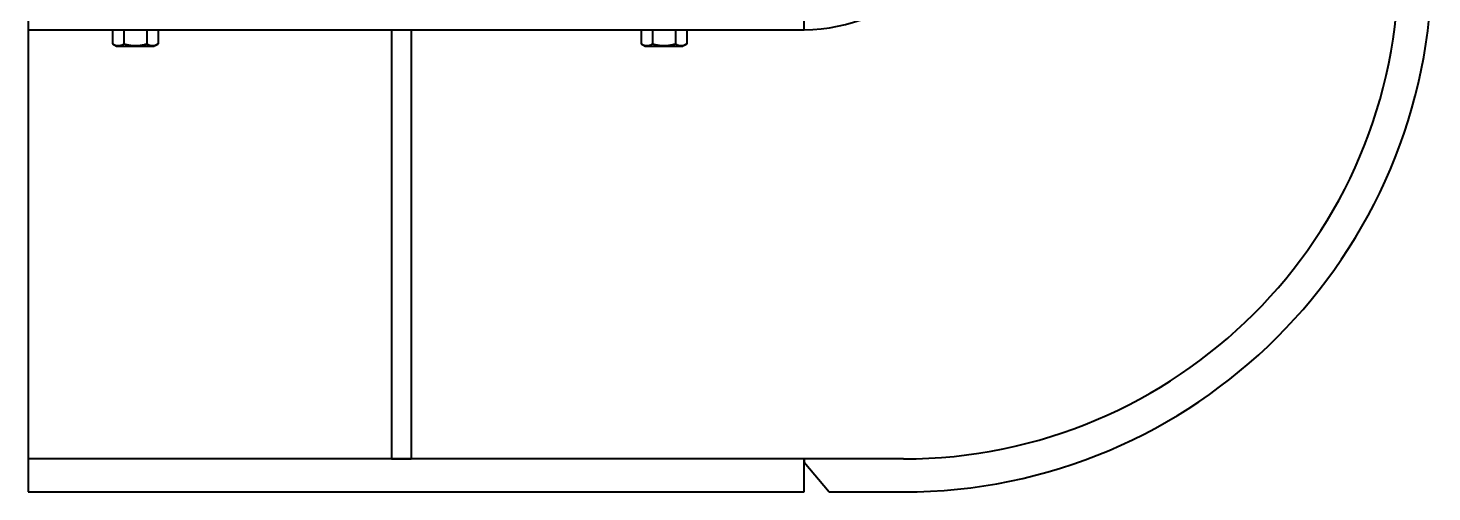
# Model space of a CAD drawing. Header units: millimetres. Extents: x 0 to 594, y 0 to 420.
# Drawn here: x 298.78 to 341.28, y 234.84 to 248.89 of the extents above; entities that cross this region are included whole.
import ezdxf

# ---------------------------------------------------------------- set-up
doc = ezdxf.new("R2010")
doc.units = ezdxf.units.MM
doc.linetypes.add('K5LT_BASIC', pattern=[0])
doc.layers.add('Системный слой', color=7, linetype='Continuous')

msp = doc.modelspace()

# ---------------------------------------------------------------- linework, layer by layer
at = {"layer": 'Системный слой', "color": 150, "linetype": 'K5LT_BASIC', "lineweight": 40, "true_color": 0x0080ff}
for p, q in [((298.77694, 249.83785), (298.77694, 248.83785)), ((322.27694, 248.83785), (322.27694, 249.83785)), ((298.77694, 248.83785), (298.77694, 235.83785)), ((298.77694, 248.83785), (322.27694, 248.83785)), ((301.33412, 248.83785), (301.33412, 248.40876)), ((301.68053, 248.83785), (301.68053, 248.40876)), ((302.37335, 248.83785), (302.37335, 248.40876)), ((302.71976, 248.83785), (302.71976, 248.40876)), ((309.77694, 248.83785), (309.77694, 235.83785)), ((310.37694, 248.83785), (310.37694, 235.83785)), ((317.33412, 248.83785), (317.33412, 248.40876)), ((317.68053, 248.83785), (317.68053, 248.40876)), ((318.37335, 248.83785), (318.37335, 248.40876)), ((318.71976, 248.83785), (318.71976, 248.40876)), ((301.33412, 248.40876), (301.45694, 248.33785)), ((301.45694, 248.33785), (302.59694, 248.33785)), ((302.71976, 248.40876), (302.59694, 248.33785)), ((317.33412, 248.40876), (317.45694, 248.33785)), ((317.45694, 248.33785), (318.59694, 248.33785)), ((318.71976, 248.40876), (318.59694, 248.33785)), ((298.77694, 235.83785), (298.77694, 234.83785)), ((322.27694, 235.83785), (298.77694, 235.83785)), ((309.77694, 235.83785), (310.37694, 235.83785)), ((322.27694, 234.83785), (322.27694, 235.83785)), ((325.27694, 235.83785), (322.27694, 235.83785)), ((322.27694, 235.83785), (322.27694, 235.73785)), ((322.27694, 235.73785), (323.03213, 234.83785)), ((298.77694, 234.83785), (322.27694, 234.83785)), ((323.03213, 234.83785), (325.27694, 234.83785))]:
    msp.add_line(p, q, dxfattribs=at)
for centre, radius in [((322.27694, 253.83785), 5), ((325.27694, 250.83785), 16), ((325.27694, 250.83785), 15)]:
    msp.add_arc(centre, radius, 270, 0, dxfattribs=at)
for points, knots in [([(301.33412, 248.40876), (301.34758, 248.40099), (301.36986, 248.38924), (301.39925, 248.37666), (301.41929, 248.36961), (301.43845, 248.36398), (301.45791, 248.35952), (301.48026, 248.35628), (301.50135, 248.35496), (301.52155, 248.35531), (301.54086, 248.3571), (301.55957, 248.36017), (301.58091, 248.36513), (301.61039, 248.37435), (301.64464, 248.38905), (301.66966, 248.40248), (301.68053, 248.40876)], [0, 0, 0, 0, 2.03197676, 3.33971817, 4.35691028, 4.98286377, 6.14673398, 7.19733448, 8.23107414, 9.20464301, 10.12610383, 11.03238569, 11.92740894, 13.24282625, 15.35658079, 17, 17, 17, 17]), ([(301.68053, 248.40876), (301.70418, 248.40193), (301.73909, 248.39262), (301.79767, 248.37924), (301.84103, 248.37106), (301.88918, 248.36398), (301.92811, 248.35952), (301.97281, 248.35628), (302.01637, 248.35492), (302.05678, 248.35535), (302.10159, 248.35752), (302.14972, 248.36189), (302.20977, 248.37035), (302.28454, 248.38482), (302.34057, 248.3993), (302.37335, 248.40876)], [0, 0, 0, 0, 1.67981626, 2.46425431, 4.10062144, 4.68975414, 5.78516139, 6.77396186, 7.74689331, 8.75724699, 9.53045066, 10.80829449, 12.05516695, 13.66764409, 16, 16, 16, 16]), ([(302.37335, 248.40876), (302.38681, 248.40099), (302.40909, 248.38924), (302.43848, 248.37666), (302.45852, 248.36961), (302.47768, 248.36398), (302.49714, 248.35952), (302.51949, 248.35628), (302.54058, 248.35496), (302.56078, 248.35531), (302.58009, 248.3571), (302.5988, 248.36017), (302.62014, 248.36513), (302.64962, 248.37435), (302.68387, 248.38905), (302.70889, 248.40248), (302.71976, 248.40876)], [0, 0, 0, 0, 2.03197676, 3.33971817, 4.35691028, 4.98286377, 6.14673398, 7.19733448, 8.23107414, 9.20464301, 10.12610383, 11.03238569, 11.92740894, 13.24282625, 15.35658079, 17, 17, 17, 17]), ([(317.33412, 248.40876), (317.34758, 248.40099), (317.36986, 248.38924), (317.39925, 248.37666), (317.41929, 248.36961), (317.43845, 248.36398), (317.45791, 248.35952), (317.48026, 248.35628), (317.50135, 248.35496), (317.52155, 248.35531), (317.54086, 248.3571), (317.55957, 248.36017), (317.58091, 248.36513), (317.61039, 248.37435), (317.64464, 248.38905), (317.66966, 248.40248), (317.68053, 248.40876)], [0, 0, 0, 0, 2.03197676, 3.33971817, 4.35691028, 4.98286377, 6.14673398, 7.19733448, 8.23107414, 9.20464301, 10.12610383, 11.03238569, 11.92740894, 13.24282625, 15.35658079, 17, 17, 17, 17]), ([(317.68053, 248.40876), (317.70418, 248.40193), (317.73909, 248.39262), (317.79767, 248.37924), (317.84103, 248.37106), (317.88918, 248.36398), (317.92811, 248.35952), (317.97281, 248.35628), (318.01637, 248.35492), (318.05678, 248.35535), (318.10159, 248.35752), (318.14972, 248.36189), (318.20977, 248.37035), (318.28454, 248.38482), (318.34057, 248.3993), (318.37335, 248.40876)], [0, 0, 0, 0, 1.67981626, 2.46425431, 4.10062144, 4.68975414, 5.78516139, 6.77396186, 7.74689331, 8.75724699, 9.53045066, 10.80829449, 12.05516695, 13.66764409, 16, 16, 16, 16]), ([(318.37335, 248.40876), (318.38681, 248.40099), (318.40909, 248.38924), (318.43848, 248.37666), (318.45852, 248.36961), (318.47768, 248.36398), (318.49714, 248.35952), (318.51949, 248.35628), (318.54058, 248.35496), (318.56078, 248.35531), (318.58009, 248.3571), (318.5988, 248.36017), (318.62014, 248.36513), (318.64962, 248.37435), (318.68387, 248.38905), (318.70889, 248.40248), (318.71976, 248.40876)], [0, 0, 0, 0, 2.03197676, 3.33971817, 4.35691028, 4.98286377, 6.14673398, 7.19733448, 8.23107414, 9.20464301, 10.12610383, 11.03238569, 11.92740894, 13.24282625, 15.35658079, 17, 17, 17, 17])]:
    msp.add_open_spline(points, degree=3, knots=knots, dxfattribs=at)

doc.saveas('drawing.dxf')
